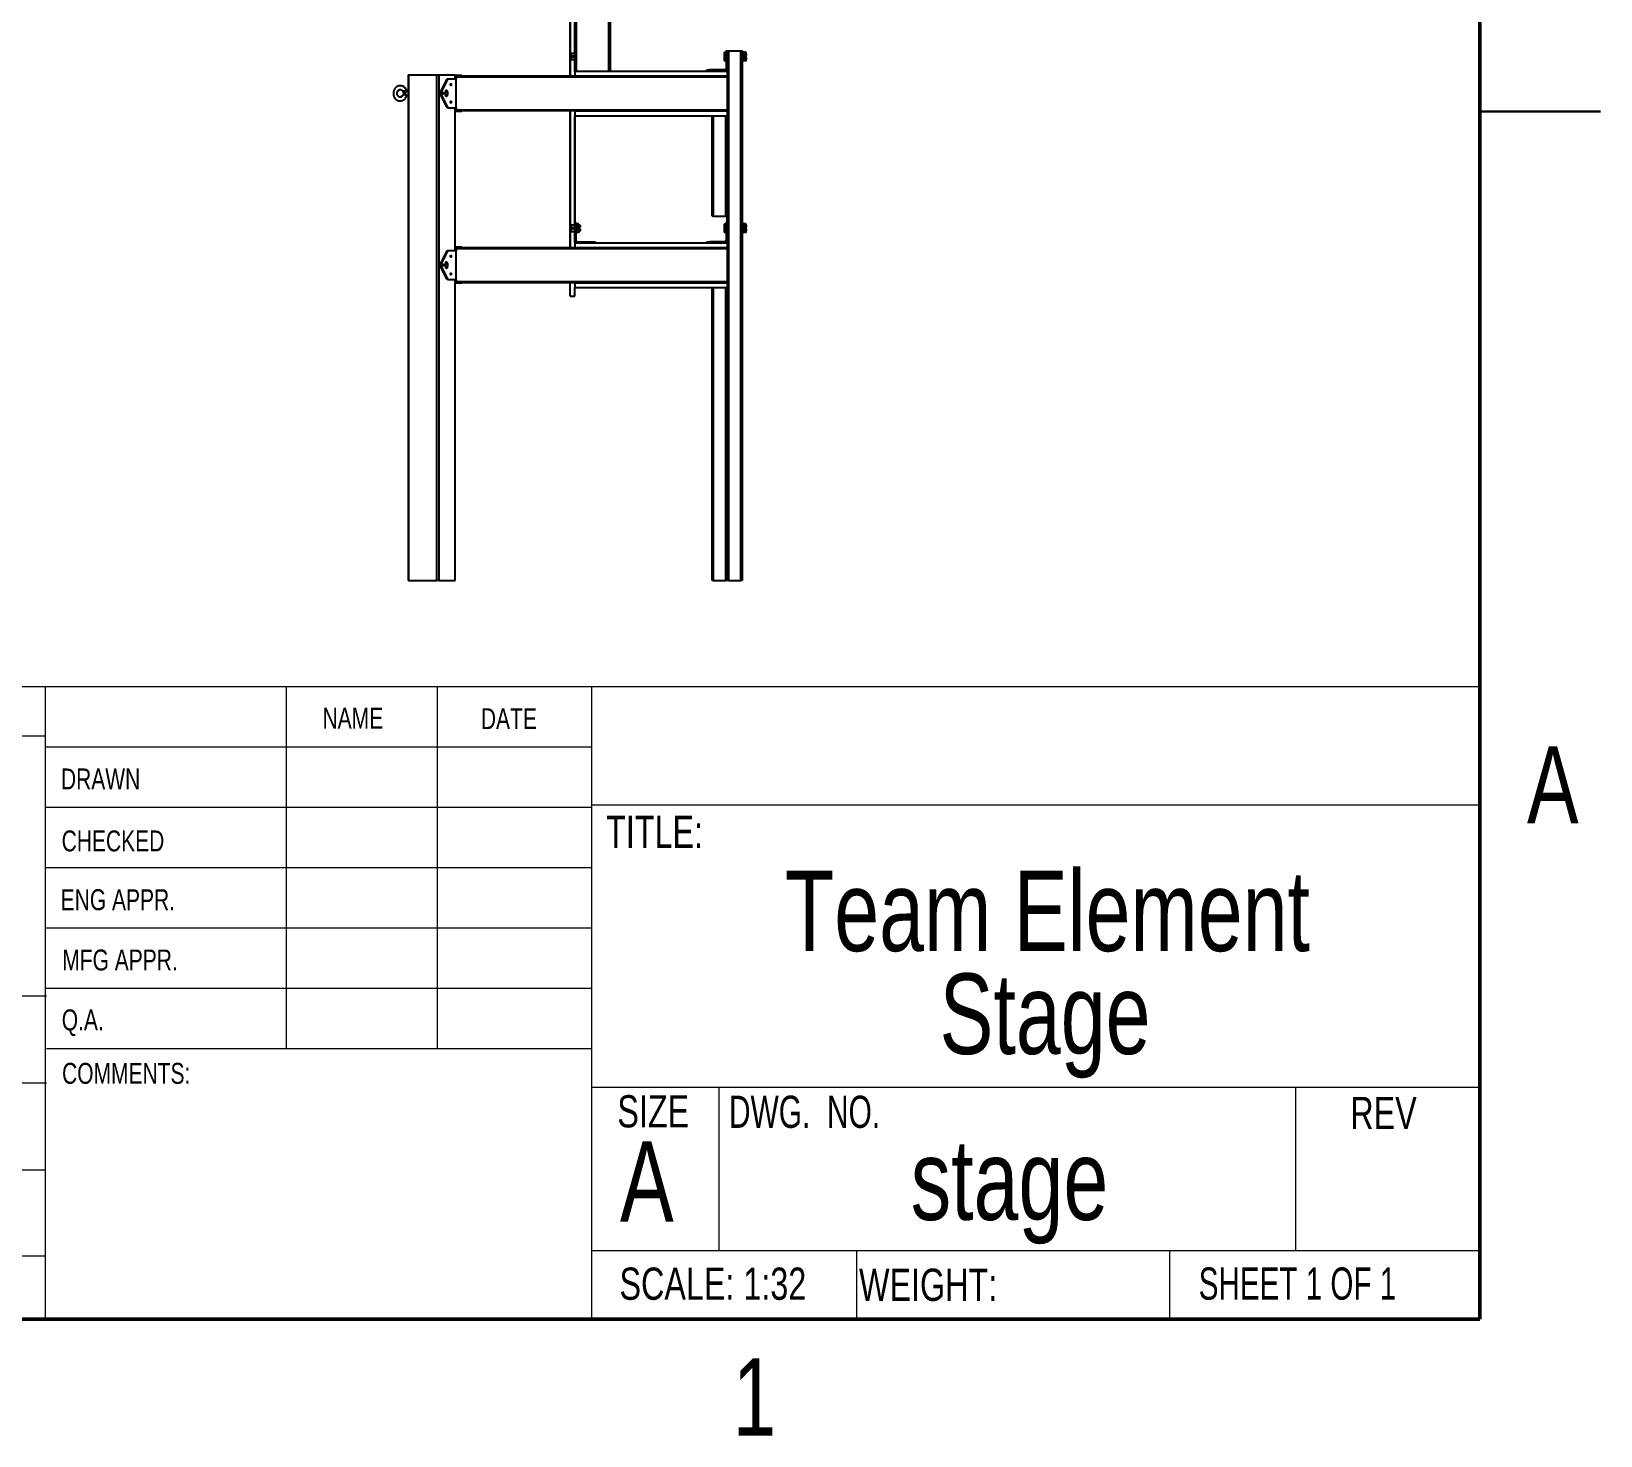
# Model space of a CAD drawing. Header units: inches. Extents: x 0 to 10.9, y 0 to 8.4.
# Drawn here: x 6.003 to 10.875, y 0.138 to 4.498 of the extents above; entities that cross this region are included whole.
import ezdxf

# ---------------------------------------------------------------- set-up
doc = ezdxf.new("R2010")
doc.units = ezdxf.units.IN
doc.header["$MEASUREMENT"] = 0
doc.styles.add('SLDTEXTSTYLE0', font='TXT', dxfattribs={"width": 0.75})
doc.styles.add('SLDTEXTSTYLE1', font='TXT', dxfattribs={"width": 0.6875})
doc.styles.add('SLDTEXTSTYLE2', font='TXT', dxfattribs={"width": 0.694444})

msp = doc.modelspace()

# ---------------------------------------------------------------- linework, layer by layer
at = {"color": 7, "linetype": 'Continuous', "lineweight": 50}
for p, q in [((10.5, 8), (10.5, 0.5)), ((10.5, 0.5), (0.5, 0.5))]:
    msp.add_line(p, q, dxfattribs=at)
at = {"color": 7, "linetype": 'Continuous', "lineweight": 25}
for p, q in [((7.6755, 4.3605), (7.6755, 5.176)), ((7.6755, 5.176), (7.6755, 4.4334)), ((7.6901, 4.3752), (7.6901, 5.176)), ((7.694, 5.176), (7.694, 4.3752)), ((7.7956, 4.3752), (7.7956, 5.176)), ((7.7995, 5.176), (7.7995, 4.3752)), ((8.1595, 4.4299), (8.1595, 4.4377)), ((8.1595, 4.4377), (8.1628, 4.4377)), ((8.1628, 4.3752), (8.1628, 4.4377)), ((8.1628, 4.4377), (8.1667, 4.4377)), ((8.1667, 4.4377), (8.1667, 2.7932)), ((8.1667, 4.4377), (8.2057, 4.4377)), ((8.2057, 2.7932), (8.2057, 4.4377)), ((8.2057, 4.4377), (8.2096, 4.4377)), ((8.2096, 4.4377), (8.2096, 2.7932)), ((8.2121, 4.4357), (8.2096, 4.4357)), ((8.2121, 4.4162), (8.2121, 4.4357)), ((7.6795, 4.4299), (7.6755, 4.4334)), ((7.6755, 4.4334), (7.6755, 4.4218)), ((7.6795, 4.4183), (7.6755, 4.4218)), ((7.6755, 4.4218), (7.6755, 4.4069)), ((7.6755, 4.4069), (7.6795, 4.4105)), ((7.6755, 4.4069), (7.6755, 4.3605)), ((7.6774, 4.4202), (7.6795, 4.4221)), ((7.6901, 4.4299), (7.6795, 4.4299)), ((7.6795, 4.426), (7.6795, 4.4299)), ((7.6795, 4.4221), (7.6795, 4.426)), ((7.6795, 4.4221), (7.6901, 4.4221)), ((7.6901, 4.4183), (7.6795, 4.4183)), ((7.6795, 4.4144), (7.6795, 4.4183)), ((7.6795, 4.4105), (7.6795, 4.4144)), ((7.6795, 4.4105), (7.6901, 4.4105)), ((8.1552, 4.4339), (8.1546, 4.4328)), ((8.1546, 4.4319), (8.1546, 4.4328)), ((8.1552, 4.4299), (8.1546, 4.4319)), ((8.1546, 4.426), (8.1546, 4.4319)), ((8.1546, 4.4201), (8.1546, 4.426)), ((8.1552, 4.4181), (8.1546, 4.4201)), ((8.1546, 4.4191), (8.1546, 4.4201)), ((8.1546, 4.4191), (8.1552, 4.4181)), ((8.1546, 4.4144), (8.1546, 4.4191)), ((8.1546, 4.4085), (8.1546, 4.4144)), ((8.1552, 4.4065), (8.1546, 4.4085)), ((8.1546, 4.4076), (8.1546, 4.4085)), ((8.1546, 4.4076), (8.1552, 4.4065)), ((8.1552, 4.4339), (8.1595, 4.4339)), ((8.1552, 4.4299), (8.1595, 4.4299)), ((8.1552, 4.422), (8.1595, 4.422)), ((8.1552, 4.4181), (8.1595, 4.4181)), ((8.1552, 4.4104), (8.1595, 4.4104)), ((8.1552, 4.4065), (8.1595, 4.4065)), ((8.1628, 4.4299), (8.1595, 4.4299)), ((8.1595, 4.4299), (8.1595, 4.3817)), ((8.2096, 4.4162), (8.2121, 4.4162)), ((8.2096, 4.4046), (8.2121, 4.4046)), ((8.2126, 4.4339), (8.2121, 4.4328)), ((8.2121, 4.4191), (8.2126, 4.4181)), ((8.2121, 4.4046), (8.2121, 4.4162)), ((8.2121, 4.4076), (8.2126, 4.4065)), ((8.2198, 4.4339), (8.2126, 4.4339)), ((8.2198, 4.4299), (8.2126, 4.4299)), ((8.2198, 4.422), (8.2126, 4.422)), ((8.2198, 4.4181), (8.2126, 4.4181)), ((8.2198, 4.4104), (8.2126, 4.4104)), ((8.2198, 4.4065), (8.2126, 4.4065)), ((8.2203, 4.4328), (8.2198, 4.4339)), ((8.2198, 4.4181), (8.2203, 4.4191)), ((8.2198, 4.4065), (8.2203, 4.4076)), ((8.2203, 4.4191), (8.2203, 4.4328)), ((8.2203, 4.4076), (8.2203, 4.4191)), ((8.2219, 4.4208), (8.2219, 4.4312)), ((8.222, 4.4289), (8.2219, 4.429)), ((8.2219, 4.4229), (8.222, 4.423)), ((8.2219, 4.4092), (8.2219, 4.4196)), ((8.222, 4.4173), (8.2219, 4.4174)), ((8.2219, 4.4114), (8.222, 4.4114)), ((8.222, 4.4289), (8.222, 4.423)), ((8.222, 4.4173), (8.222, 4.4114)), ((7.1721, 4.3635), (7.1721, 2.7932)), ((7.1721, 4.3635), (7.174, 4.3635)), ((7.174, 4.3635), (7.174, 2.7932)), ((7.174, 4.3635), (7.262, 4.3635)), ((7.262, 2.7932), (7.262, 4.3635)), ((7.262, 4.3635), (7.2673, 4.3635)), ((7.2673, 4.3635), (7.2673, 2.7932)), ((7.2673, 4.3635), (7.3181, 4.3635)), ((7.2741, 4.312), (7.2936, 4.3511)), ((7.2952, 4.3511), (7.2757, 4.312)), ((7.2936, 4.3511), (7.2952, 4.3511)), ((7.2952, 4.3511), (7.3207, 4.3511)), ((7.3181, 4.3635), (7.3186, 4.3635)), ((7.3181, 4.3511), (7.3181, 4.3635)), ((7.3186, 4.3511), (7.3186, 4.3635)), ((7.3186, 4.3624), (7.3392, 4.3624)), ((7.3392, 4.3606), (7.3186, 4.3606)), ((7.3186, 4.3605), (7.6901, 4.3605)), ((7.3207, 4.3511), (7.3207, 4.2606)), ((7.3207, 4.3511), (7.3212, 4.3511)), ((7.321, 4.3566), (7.321, 4.3511)), ((8.1628, 4.3566), (7.321, 4.3566)), ((7.3212, 4.2606), (7.3212, 4.3511)), ((7.3392, 4.3606), (7.3392, 4.3624)), ((7.6901, 4.3752), (7.6901, 4.3605)), ((7.6901, 4.3752), (8.1628, 4.3752)), ((7.6901, 4.3605), (8.1628, 4.3605)), ((8.1003, 4.3752), (8.1003, 4.3785)), ((8.1003, 4.3785), (8.1081, 4.3785)), ((8.1081, 4.3785), (8.1081, 4.3752)), ((8.1562, 4.3785), (8.1081, 4.3785)), ((8.1628, 4.3752), (8.1628, 4.3605)), ((8.1628, 4.3566), (8.1628, 4.3605)), ((8.1628, 4.3566), (8.1628, 4.2551)), ((7.1721, 4.3117), (7.1676, 4.3117)), ((7.1676, 4.3), (7.1721, 4.3)), ((7.2757, 4.312), (7.2741, 4.312)), ((7.2741, 4.312), (7.2741, 4.2997)), ((7.2741, 4.2997), (7.2757, 4.2997)), ((7.2936, 4.2606), (7.2741, 4.2997)), ((7.2757, 4.312), (7.2757, 4.2997)), ((7.2757, 4.2997), (7.2952, 4.2606)), ((7.2952, 4.2606), (7.2936, 4.2606)), ((7.2952, 4.2606), (7.3207, 4.2606)), ((7.3181, 3.8179), (7.3181, 4.2606)), ((7.3186, 3.8179), (7.3186, 4.2606)), ((7.6901, 4.2512), (7.3186, 4.2512)), ((7.3186, 4.2511), (7.3392, 4.2511)), ((7.3392, 4.2493), (7.3186, 4.2493)), ((7.3207, 4.2606), (7.3212, 4.2606)), ((7.321, 4.2606), (7.321, 4.2551)), ((7.321, 4.2551), (8.1628, 4.2551)), ((7.3392, 4.2493), (7.3392, 4.2511)), ((7.6755, 3.8273), (7.6755, 4.2512)), ((7.6755, 4.2512), (7.6755, 3.9002)), ((7.6901, 4.2512), (7.6901, 4.2365)), ((7.6901, 4.2512), (8.1628, 4.2512)), ((8.1628, 4.2512), (8.1628, 4.2551)), ((8.1628, 4.2512), (8.1628, 4.2365)), ((10.875, 4.25), (10.5, 4.25)), ((10.5, 4.25), (10.875, 4.25)), ((7.6901, 4.2365), (8.1628, 4.2365)), ((7.6901, 3.842), (7.6901, 4.2365)), ((7.6901, 4.2365), (7.6901, 3.9045)), ((8.1159, 3.924), (8.1159, 4.2365)), ((8.1198, 4.2365), (8.1198, 3.924)), ((8.1589, 3.924), (8.1589, 4.2365)), ((8.1628, 4.2365), (8.1628, 3.924)), ((8.1628, 3.842), (8.1628, 4.2365)), ((7.6795, 3.8967), (7.6755, 3.9002)), ((7.6755, 3.9002), (7.6755, 3.8886)), ((7.6901, 3.9045), (7.6934, 3.9045)), ((7.6901, 3.8967), (7.6901, 3.9045)), ((7.6934, 3.9045), (7.6934, 3.8967)), ((7.6939, 3.9007), (7.6934, 3.8996)), ((7.701, 3.9007), (7.6939, 3.9007)), ((7.7015, 3.8996), (7.701, 3.9007)), ((7.7015, 3.888), (7.7015, 3.8996)), ((7.7031, 3.8876), (7.7031, 3.898)), ((8.1198, 3.924), (8.1159, 3.924)), ((8.1198, 3.924), (8.1589, 3.924)), ((8.1552, 3.9007), (8.1546, 3.8996)), ((8.1546, 3.8987), (8.1546, 3.8996)), ((8.1552, 3.8967), (8.1546, 3.8987)), ((8.1546, 3.8928), (8.1546, 3.8987)), ((8.1552, 3.9007), (8.1595, 3.9007)), ((8.1628, 3.924), (8.1589, 3.924)), ((8.1595, 3.8967), (8.1595, 3.9045)), ((8.1595, 3.9045), (8.1628, 3.9045)), ((8.2121, 3.9025), (8.2096, 3.9025)), ((8.2121, 3.883), (8.2121, 3.9025)), ((8.2126, 3.9007), (8.2121, 3.8996)), ((8.2198, 3.9007), (8.2126, 3.9007)), ((8.2203, 3.8996), (8.2198, 3.9007)), ((8.2203, 3.8859), (8.2203, 3.8996)), ((8.2219, 3.8876), (8.2219, 3.898)), ((7.6795, 3.8851), (7.6755, 3.8886)), ((7.6755, 3.8886), (7.6755, 3.8737)), ((7.6755, 3.8737), (7.6795, 3.8773)), ((7.6755, 3.8737), (7.6755, 3.8273)), ((7.6774, 3.887), (7.6795, 3.8889)), ((7.6901, 3.8967), (7.6795, 3.8967)), ((7.6795, 3.8928), (7.6795, 3.8967)), ((7.6795, 3.8889), (7.6795, 3.8928)), ((7.6795, 3.8889), (7.6901, 3.8889)), ((7.6901, 3.8851), (7.6795, 3.8851)), ((7.6795, 3.8812), (7.6795, 3.8851)), ((7.6795, 3.8773), (7.6795, 3.8812)), ((7.6795, 3.8773), (7.6901, 3.8773)), ((7.6934, 3.8967), (7.6901, 3.8967)), ((7.6901, 3.8486), (7.6901, 3.8967)), ((7.6934, 3.8967), (7.6934, 3.8485)), ((7.6939, 3.8891), (7.6934, 3.888)), ((7.6934, 3.8744), (7.6939, 3.8733)), ((7.701, 3.8967), (7.6939, 3.8967)), ((7.701, 3.8891), (7.6939, 3.8891)), ((7.701, 3.8851), (7.6939, 3.8851)), ((7.701, 3.8772), (7.6939, 3.8772)), ((7.701, 3.8733), (7.6939, 3.8733)), ((7.7015, 3.888), (7.701, 3.8891)), ((7.701, 3.8733), (7.7015, 3.8744)), ((7.7015, 3.8744), (7.7015, 3.888)), ((7.7055, 3.8967), (7.7031, 3.8967)), ((7.7031, 3.8889), (7.7055, 3.8889)), ((7.7031, 3.876), (7.7031, 3.8864)), ((7.7055, 3.8851), (7.7031, 3.8851)), ((7.7031, 3.8773), (7.7055, 3.8773)), ((7.7067, 3.8955), (7.7055, 3.8967)), ((7.7055, 3.8889), (7.7055, 3.8967)), ((7.7055, 3.8889), (7.7067, 3.89)), ((7.7067, 3.8839), (7.7055, 3.8851)), ((7.7055, 3.8773), (7.7055, 3.8851)), ((7.7055, 3.8773), (7.7067, 3.8785)), ((7.7067, 3.8955), (7.7067, 3.89)), ((7.7067, 3.8839), (7.7067, 3.8785)), ((8.1546, 3.8869), (8.1546, 3.8928)), ((8.1552, 3.8849), (8.1546, 3.8869)), ((8.1546, 3.8859), (8.1546, 3.8869)), ((8.1546, 3.8859), (8.1552, 3.8849)), ((8.1546, 3.8812), (8.1546, 3.8859)), ((8.1546, 3.8753), (8.1546, 3.8812)), ((8.1552, 3.8733), (8.1546, 3.8753)), ((8.1546, 3.8744), (8.1546, 3.8753)), ((8.1546, 3.8744), (8.1552, 3.8733)), ((8.1552, 3.8967), (8.1595, 3.8967)), ((8.1552, 3.8888), (8.1595, 3.8888)), ((8.1552, 3.8849), (8.1595, 3.8849)), ((8.1552, 3.8772), (8.1595, 3.8772)), ((8.1552, 3.8733), (8.1595, 3.8733)), ((8.1628, 3.8967), (8.1595, 3.8967)), ((8.1595, 3.8967), (8.1595, 3.8485)), ((8.2096, 3.883), (8.2121, 3.883)), ((8.2096, 3.8714), (8.2121, 3.8714)), ((8.2121, 3.8859), (8.2126, 3.8849)), ((8.2121, 3.8714), (8.2121, 3.883)), ((8.2121, 3.8744), (8.2126, 3.8733)), ((8.2198, 3.8967), (8.2126, 3.8967)), ((8.2198, 3.8888), (8.2126, 3.8888)), ((8.2198, 3.8849), (8.2126, 3.8849)), ((8.2198, 3.8772), (8.2126, 3.8772)), ((8.2198, 3.8733), (8.2126, 3.8733)), ((8.2198, 3.8849), (8.2203, 3.8859)), ((8.2198, 3.8733), (8.2203, 3.8744)), ((8.2203, 3.8744), (8.2203, 3.8859)), ((8.222, 3.8957), (8.2219, 3.8958)), ((8.2219, 3.8897), (8.222, 3.8898)), ((8.2219, 3.876), (8.2219, 3.8864)), ((8.222, 3.8841), (8.2219, 3.8842)), ((8.2219, 3.8781), (8.222, 3.8782)), ((8.222, 3.8957), (8.222, 3.8898)), ((8.222, 3.8841), (8.222, 3.8782)), ((7.2741, 3.7788), (7.2936, 3.8179)), ((7.2952, 3.8179), (7.2757, 3.7788)), ((7.2936, 3.8179), (7.2952, 3.8179)), ((7.2952, 3.8179), (7.3207, 3.8179)), ((7.3186, 3.8292), (7.3392, 3.8292)), ((7.3392, 3.8274), (7.3186, 3.8274)), ((7.3186, 3.8273), (7.6901, 3.8273)), ((7.3207, 3.8179), (7.3207, 3.7274)), ((7.3207, 3.8179), (7.3212, 3.8179)), ((8.1628, 3.8234), (7.321, 3.8234)), ((7.321, 3.8234), (7.321, 3.8179)), ((7.3212, 3.7274), (7.3212, 3.8179)), ((7.3392, 3.8274), (7.3392, 3.8292)), ((7.6901, 3.8486), (7.6901, 3.842)), ((7.6901, 3.842), (7.6901, 3.8273)), ((7.6901, 3.842), (8.1628, 3.842)), ((7.6901, 3.8273), (8.1628, 3.8273)), ((7.6967, 3.8453), (7.7448, 3.8453)), ((7.7448, 3.842), (7.7448, 3.8453)), ((7.7448, 3.8453), (7.7526, 3.8453)), ((7.7526, 3.8453), (7.7526, 3.842)), ((8.1003, 3.842), (8.1003, 3.8453)), ((8.1003, 3.8453), (8.1081, 3.8453)), ((8.1081, 3.8453), (8.1081, 3.842)), ((8.1562, 3.8453), (8.1081, 3.8453)), ((8.1628, 3.842), (8.1628, 3.8273)), ((8.1628, 3.8234), (8.1628, 3.8273)), ((8.1628, 3.8234), (8.1628, 3.7219)), ((7.2741, 3.7788), (7.2741, 3.7665)), ((7.2757, 3.7788), (7.2741, 3.7788)), ((7.2741, 3.7665), (7.2757, 3.7665)), ((7.2936, 3.7274), (7.2741, 3.7665)), ((7.2757, 3.7788), (7.2757, 3.7665)), ((7.2757, 3.7665), (7.2952, 3.7274)), ((7.2952, 3.7274), (7.2936, 3.7274)), ((7.2952, 3.7274), (7.3207, 3.7274)), ((7.3181, 2.7932), (7.3181, 3.7274)), ((7.3186, 2.7932), (7.3186, 3.7274)), ((7.6901, 3.718), (7.3186, 3.718)), ((7.3186, 3.7179), (7.3392, 3.7179)), ((7.3392, 3.7161), (7.3186, 3.7161)), ((7.3207, 3.7274), (7.3212, 3.7274)), ((7.321, 3.7274), (7.321, 3.7219)), ((7.321, 3.7219), (8.1628, 3.7219)), ((7.3392, 3.7161), (7.3392, 3.7179)), ((7.6755, 3.676), (7.6755, 3.718)), ((7.6901, 3.718), (7.6901, 3.7033)), ((7.6901, 3.718), (8.1628, 3.718)), ((7.6901, 3.7033), (8.1628, 3.7033)), ((7.6901, 3.676), (7.6901, 3.7033)), ((8.1159, 2.7932), (8.1159, 3.7033)), ((8.1198, 3.7033), (8.1198, 2.7932)), ((8.1589, 2.7932), (8.1589, 3.7033)), ((8.1628, 3.718), (8.1628, 3.7219)), ((8.1628, 3.718), (8.1628, 3.7033)), ((8.1628, 3.7033), (8.1628, 2.7932)), ((7.6755, 3.676), (7.6901, 3.676)), ((7.174, 2.7932), (7.1721, 2.7932)), ((7.174, 2.7932), (7.262, 2.7932)), ((7.2673, 2.7932), (7.262, 2.7932)), ((7.2673, 2.7932), (7.3181, 2.7932)), ((7.3186, 2.7932), (7.3181, 2.7932)), ((8.1198, 2.7932), (8.1159, 2.7932)), ((8.1198, 2.7932), (8.1589, 2.7932)), ((8.1628, 2.7932), (8.1589, 2.7932)), ((8.1667, 2.7932), (8.1628, 2.7932)), ((8.1667, 2.7932), (8.2057, 2.7932)), ((8.2096, 2.7932), (8.2057, 2.7932))]:
    msp.add_line(p, q, dxfattribs=at)
at = {"color": 7, "linetype": 'Continuous', "lineweight": 18}
for p, q in [((2.6911, 2.4643), (10.5, 2.4643)), ((6.0452, 2.4643), (6.0452, 0.5)), ((6.7937, 2.4643), (6.7937, 1.3393)), ((7.2622, 2.4643), (7.2622, 1.3393)), ((7.7413, 2.4643), (7.7413, 0.5)), ((6.0452, 2.31), (4.6683, 2.31)), ((6.0452, 2.2768), (7.7413, 2.2768)), ((7.7413, 2.0972), (10.5, 2.0972)), ((6.0452, 2.0893), (7.7413, 2.0893)), ((6.0452, 1.9018), (7.7413, 1.9018)), ((7.7413, 1.7143), (6.0452, 1.7143)), ((7.7413, 1.5268), (6.0452, 1.5268)), ((4.6683, 1.5037), (6.0497, 1.5037)), ((7.7413, 1.3393), (6.0497, 1.3393)), ((4.6683, 1.2337), (6.0497, 1.2337)), ((7.7413, 1.2199), (10.5, 1.2199)), ((8.1368, 1.2199), (8.1368, 0.7129)), ((9.9281, 1.2199), (9.9281, 0.7129)), ((4.6683, 0.9637), (6.0452, 0.9637)), ((2.6911, 0.6963), (6.0452, 0.6963)), ((7.7413, 0.7129), (10.5, 0.7129)), ((8.5644, 0.7129), (8.5644, 0.5)), ((9.5363, 0.7129), (9.5363, 0.5))]:
    msp.add_line(p, q, dxfattribs=at)
at = {"color": 7, "linetype": 'Continuous', "lineweight": 25, "flags": 128}
for points in [[(8.2219, 4.4196), (8.2219, 4.4199), (8.2218, 4.4202)], [(7.1561, 4.3015), (7.1562, 4.3015), (7.1565, 4.3015)], [(7.1649, 4.3126), (7.166, 4.3132), (7.1669, 4.3138), (7.1674, 4.3143), (7.1675, 4.3146), (7.1671, 4.3148), (7.1664, 4.3148), (7.1654, 4.3147), (7.1641, 4.3144), (7.1626, 4.314), (7.1611, 4.3135), (7.1597, 4.3129), (7.1584, 4.3123), (7.1574, 4.3117), (7.1567, 4.3112), (7.1564, 4.3108), (7.1566, 4.3105), (7.1571, 4.3104), (7.158, 4.3104), (7.1591, 4.3106), (7.1605, 4.311), (7.162, 4.3115), (7.1635, 4.312), (7.1649, 4.3126)], [(7.1675, 4.2999), (7.1674, 4.2999), (7.1663, 4.3), (7.165, 4.3002), (7.1635, 4.3005), (7.1619, 4.3008), (7.1604, 4.3012), (7.1591, 4.3016), (7.158, 4.302), (7.1573, 4.3023), (7.1569, 4.3026), (7.1569, 4.3027)], [(7.1676, 4.3), (7.1674, 4.3), (7.1667, 4.3003), (7.1659, 4.301), (7.1654, 4.3021), (7.1649, 4.3035), (7.1647, 4.305), (7.1647, 4.3066), (7.1649, 4.3082), (7.1653, 4.3095), (7.1659, 4.3106), (7.1666, 4.3114), (7.1674, 4.3117), (7.1676, 4.3117)], [(7.1682, 4.3), (7.1681, 4.3), (7.1675, 4.2999)], [(7.2806, 4.3086), (7.2811, 4.3084), (7.2816, 4.3078), (7.2819, 4.3069), (7.282, 4.3059), (7.2819, 4.3048), (7.2816, 4.3039), (7.2811, 4.3033), (7.2806, 4.3031), (7.28, 4.3033), (7.2796, 4.3039), (7.2793, 4.3048), (7.2792, 4.3059), (7.2793, 4.3069), (7.2796, 4.3078), (7.28, 4.3084), (7.2806, 4.3086)], [(7.296, 4.3059), (7.2958, 4.3079), (7.2955, 4.3098), (7.295, 4.3115), (7.2943, 4.3129), (7.2935, 4.3141), (7.2926, 4.3148), (7.2916, 4.3151), (7.2906, 4.315), (7.2896, 4.3145), (7.2887, 4.3135), (7.2879, 4.3122), (7.2873, 4.3106), (7.2869, 4.3088), (7.2867, 4.3069), (7.2867, 4.3049), (7.2869, 4.3029), (7.2873, 4.3011), (7.2879, 4.2995), (7.2887, 4.2982), (7.2896, 4.2972), (7.2906, 4.2967), (7.2916, 4.2966), (7.2926, 4.2969), (7.2935, 4.2977), (7.2943, 4.2988), (7.295, 4.3002), (7.2955, 4.302), (7.2958, 4.3039), (7.296, 4.3059)], [(7.2944, 4.3059), (7.2942, 4.3079), (7.2939, 4.3098), (7.2934, 4.3115), (7.2927, 4.3129), (7.2919, 4.3141), (7.291, 4.3148), (7.2905, 4.315)], [(7.2905, 4.2967), (7.291, 4.2969), (7.2919, 4.2977), (7.2927, 4.2988), (7.2934, 4.3002), (7.2939, 4.302), (7.2942, 4.3039), (7.2944, 4.3059)], [(7.305, 4.336), (7.3055, 4.3358), (7.306, 4.3352), (7.3063, 4.3343), (7.3064, 4.3332), (7.3063, 4.3321), (7.306, 4.3312), (7.3055, 4.3306), (7.305, 4.3304), (7.3045, 4.3306), (7.304, 4.3312), (7.3037, 4.3321), (7.3036, 4.3332), (7.3037, 4.3343), (7.304, 4.3352), (7.3045, 4.3358), (7.305, 4.336)], [(7.305, 4.2813), (7.3055, 4.2811), (7.306, 4.2805), (7.3063, 4.2796), (7.3064, 4.2785), (7.3063, 4.2775), (7.306, 4.2766), (7.3055, 4.276), (7.305, 4.2757), (7.3045, 4.276), (7.304, 4.2766), (7.3037, 4.2775), (7.3036, 4.2785), (7.3037, 4.2796), (7.304, 4.2805), (7.3045, 4.2811), (7.305, 4.2813)], [(7.703, 3.887), (7.7031, 3.8872), (7.7031, 3.8876)], [(8.2219, 3.8864), (8.2219, 3.8867), (8.2218, 3.887)], [(7.305, 3.8028), (7.3055, 3.8026), (7.306, 3.802), (7.3063, 3.8011), (7.3064, 3.8), (7.3063, 3.7989), (7.306, 3.798), (7.3055, 3.7974), (7.305, 3.7972), (7.3045, 3.7974), (7.304, 3.798), (7.3037, 3.7989), (7.3036, 3.8), (7.3037, 3.8011), (7.304, 3.802), (7.3045, 3.8026), (7.305, 3.8028)], [(7.2806, 3.7754), (7.2811, 3.7752), (7.2816, 3.7746), (7.2819, 3.7737), (7.282, 3.7727), (7.2819, 3.7716), (7.2816, 3.7707), (7.2811, 3.7701), (7.2806, 3.7699), (7.28, 3.7701), (7.2796, 3.7707), (7.2793, 3.7716), (7.2792, 3.7727), (7.2793, 3.7737), (7.2796, 3.7746), (7.28, 3.7752), (7.2806, 3.7754)], [(7.296, 3.7727), (7.2958, 3.7746), (7.2955, 3.7765), (7.295, 3.7783), (7.2943, 3.7797), (7.2935, 3.7808), (7.2926, 3.7816), (7.2916, 3.7819), (7.2906, 3.7818), (7.2896, 3.7813), (7.2887, 3.7803), (7.2879, 3.779), (7.2873, 3.7774), (7.2869, 3.7756), (7.2867, 3.7737), (7.2867, 3.7717), (7.2869, 3.7697), (7.2873, 3.7679), (7.2879, 3.7663), (7.2887, 3.765), (7.2896, 3.764), (7.2906, 3.7635), (7.2916, 3.7634), (7.2926, 3.7637), (7.2935, 3.7645), (7.2943, 3.7656), (7.295, 3.767), (7.2955, 3.7688), (7.2958, 3.7707), (7.296, 3.7727)], [(7.2944, 3.7727), (7.2942, 3.7746), (7.2939, 3.7765), (7.2934, 3.7783), (7.2927, 3.7797), (7.2919, 3.7808), (7.291, 3.7816), (7.2905, 3.7818)], [(7.2905, 3.7635), (7.291, 3.7637), (7.2919, 3.7645), (7.2927, 3.7656), (7.2934, 3.767), (7.2939, 3.7688), (7.2942, 3.7707), (7.2944, 3.7727)], [(7.305, 3.7481), (7.3055, 3.7479), (7.306, 3.7473), (7.3063, 3.7464), (7.3064, 3.7453), (7.3063, 3.7443), (7.306, 3.7434), (7.3055, 3.7428), (7.305, 3.7425), (7.3045, 3.7428), (7.304, 3.7434), (7.3037, 3.7443), (7.3036, 3.7453), (7.3037, 3.7464), (7.304, 3.7473), (7.3045, 3.7479), (7.305, 3.7481)]]:
    msp.add_lwpolyline(points, dxfattribs=at)
at = {"color": 7, "linetype": 'Continuous', "lineweight": 25}
for centre, radius, start, end in [((8.2203, 4.4312), 0.00163, 360, 90), ((8.2203, 4.4208), 0.00163, 270, 0), ((8.2203, 4.4092), 0.00163, 270, 0), ((7.3172, 4.3568), 0.00382, 357.1452, 67.4497), ((8.1562, 4.3818), 0.00656, 270, 0), ((8.1562, 4.3817), 0.00328, 270, 0), ((8.1591, 4.3569), 0.00367, 356.1887, 85.5981), ((7.1595, 4.3123), 0.0038, 231.2381, 279.7636), ((7.2765, 4.3061), 0.0039, 357.0939, 31.9278), ((7.2765, 4.3057), 0.0039, 328.0722, 2.9061), ((7.3009, 4.3334), 0.0039, 357.0939, 31.9277), ((7.3009, 4.333), 0.0039, 328.0723, 2.9061), ((7.3009, 4.2787), 0.0039, 357.0939, 31.9277), ((7.3009, 4.2783), 0.0039, 328.0723, 2.9061), ((7.3171, 4.2549), 0.0039, 293.3709, 2.0342), ((8.1591, 4.2548), 0.00367, 274.4019, 3.8113), ((7.7015, 3.898), 0.00163, 360, 90), ((8.2203, 3.898), 0.00163, 360, 90), ((7.7015, 3.8864), 0.00162, 360, 90), ((7.7015, 3.876), 0.00162, 270, 0), ((8.2203, 3.8876), 0.00163, 270, 0), ((8.2203, 3.876), 0.00163, 270, 0), ((7.3009, 3.8002), 0.0039, 357.0939, 31.9278), ((7.3172, 3.8236), 0.00382, 357.1452, 67.4497), ((7.6967, 3.8486), 0.00656, 180, 270), ((7.6967, 3.8485), 0.00328, 180, 270), ((8.1562, 3.8486), 0.00656, 270, 0), ((8.1562, 3.8485), 0.00328, 270, 0), ((8.1591, 3.8237), 0.00367, 356.1887, 85.5981), ((7.2765, 3.7729), 0.0039, 357.0939, 31.9278), ((7.2765, 3.7725), 0.0039, 328.0722, 2.9061), ((7.3009, 3.7998), 0.0039, 328.0722, 2.9061), ((7.3009, 3.7455), 0.0039, 357.0939, 31.9278), ((7.3009, 3.7451), 0.0039, 328.0722, 2.9061), ((7.3171, 3.7217), 0.0039, 293.3709, 2.0342), ((8.1591, 3.7216), 0.00367, 274.4019, 3.8113)]:
    msp.add_arc(centre, radius, start, end, dxfattribs=at)
for points, knots in [([(8.1546, 4.4319), (8.1546, 4.4319), (8.1546, 4.4326), (8.1549, 4.4333), (8.1552, 4.4339)], [0, 0, 0, 0, 0.0702067, 1, 1, 1, 1]), ([(8.1546, 4.426), (8.1546, 4.4263), (8.1546, 4.4276), (8.155, 4.4289), (8.1552, 4.4299)], [0, 0, 0, 0, 0.228281, 1, 1, 1, 1]), ([(8.1552, 4.422), (8.1551, 4.4223), (8.1548, 4.4236), (8.1547, 4.4249), (8.1546, 4.426)], [0, 0, 0, 0, 0.206456, 1, 1, 1, 1]), ([(8.1546, 4.4201), (8.1546, 4.4201), (8.1546, 4.4208), (8.1549, 4.4214), (8.1552, 4.422)], [0, 0, 0, 0, 0.0702067, 1, 1, 1, 1]), ([(8.1546, 4.4144), (8.1546, 4.4147), (8.1546, 4.416), (8.155, 4.4173), (8.1552, 4.4183)], [0, 0, 0, 0, 0.228281, 1, 1, 1, 1]), ([(8.1552, 4.4104), (8.1551, 4.4107), (8.1548, 4.412), (8.1547, 4.4133), (8.1546, 4.4144)], [0, 0, 0, 0, 0.206456, 1, 1, 1, 1]), ([(8.1546, 4.4085), (8.1546, 4.4085), (8.1546, 4.4092), (8.1549, 4.4098), (8.1552, 4.4104)], [0, 0, 0, 0, 0.0702067, 1, 1, 1, 1]), ([(8.2126, 4.4339), (8.2125, 4.4334), (8.2121, 4.4324), (8.2121, 4.4311), (8.2125, 4.4303), (8.2126, 4.4299)], [0, 0, 0, 0, 0.359917, 0.730732, 1, 1, 1, 1]), ([(8.2126, 4.4299), (8.2125, 4.4294), (8.2122, 4.428), (8.2121, 4.4257), (8.2123, 4.4236), (8.2126, 4.4224), (8.2126, 4.422)], [0, 0, 0, 0, 0.200853, 0.531671, 0.872508, 1, 1, 1, 1]), ([(8.2126, 4.422), (8.2125, 4.4216), (8.2121, 4.4206), (8.2121, 4.4193), (8.2125, 4.4184), (8.2126, 4.4181)], [0, 0, 0, 0, 0.359917, 0.730732, 1, 1, 1, 1]), ([(8.2126, 4.4181), (8.2125, 4.4177), (8.2122, 4.4164), (8.2121, 4.4141), (8.2123, 4.412), (8.2126, 4.4108), (8.2126, 4.4104)], [0, 0, 0, 0, 0.176427, 0.517357, 0.868611, 1, 1, 1, 1]), ([(8.2126, 4.4104), (8.2125, 4.41), (8.2121, 4.409), (8.2121, 4.4077), (8.2125, 4.4068), (8.2126, 4.4065)], [0, 0, 0, 0, 0.359917, 0.730732, 1, 1, 1, 1]), ([(8.2198, 4.4299), (8.22, 4.4304), (8.2203, 4.4313), (8.2203, 4.4327), (8.2199, 4.4335), (8.2198, 4.4339)], [0, 0, 0, 0, 0.359917, 0.730732, 1, 1, 1, 1]), ([(8.2198, 4.422), (8.2199, 4.4224), (8.2201, 4.4235), (8.2204, 4.4257), (8.2202, 4.428), (8.2199, 4.4294), (8.2198, 4.4299)], [0, 0, 0, 0, 0.127492, 0.458483, 0.799146, 1, 1, 1, 1]), ([(8.2198, 4.4181), (8.22, 4.4185), (8.2203, 4.4195), (8.2203, 4.4208), (8.2199, 4.4217), (8.2198, 4.422)], [0, 0, 0, 0, 0.359917, 0.730732, 1, 1, 1, 1]), ([(8.2198, 4.4104), (8.2199, 4.4108), (8.2201, 4.412), (8.2204, 4.4141), (8.2202, 4.4163), (8.2199, 4.4177), (8.2198, 4.4181)], [0, 0, 0, 0, 0.131389, 0.472497, 0.823572, 1, 1, 1, 1]), ([(8.2198, 4.4065), (8.22, 4.407), (8.2203, 4.4079), (8.2203, 4.4093), (8.2199, 4.4101), (8.2198, 4.4104)], [0, 0, 0, 0, 0.359917, 0.730732, 1, 1, 1, 1]), ([(7.1266, 4.3063), (7.1266, 4.3061), (7.1264, 4.3049), (7.1265, 4.3027), (7.1269, 4.2997), (7.1276, 4.2968), (7.1287, 4.2941), (7.1301, 4.2915), (7.1318, 4.2892), (7.1338, 4.2872), (7.136, 4.2855), (7.1384, 4.2842), (7.141, 4.2832), (7.143, 4.2827), (7.1442, 4.2826), (7.1445, 4.2826)], [0, 0, 0, 0, 0.015251, 0.103626, 0.192011, 0.280325, 0.368454, 0.456263, 0.543614, 0.630391, 0.716536, 0.802065, 0.887078, 0.971742, 1, 1, 1, 1]), ([(7.1675, 4.3146), (7.1673, 4.3151), (7.1667, 4.3166), (7.1655, 4.3189), (7.1638, 4.3214), (7.1619, 4.3236), (7.1597, 4.3255), (7.1573, 4.327), (7.1547, 4.3282), (7.152, 4.329), (7.1493, 4.3294), (7.1466, 4.3295), (7.1438, 4.3291), (7.1412, 4.3284), (7.1387, 4.3273), (7.1363, 4.3258), (7.1341, 4.324), (7.1321, 4.322), (7.1304, 4.3196), (7.129, 4.317), (7.1279, 4.3143), (7.1271, 4.3114), (7.1266, 4.3083), (7.1265, 4.3053), (7.1268, 4.3022), (7.1274, 4.2992), (7.1283, 4.2964), (7.1296, 4.2936), (7.1312, 4.2911), (7.133, 4.2888), (7.1352, 4.2868), (7.1375, 4.2851), (7.14, 4.2838), (7.1427, 4.2829), (7.1454, 4.2824), (7.1481, 4.2822), (7.1509, 4.2824), (7.1535, 4.2831), (7.1561, 4.2841), (7.1585, 4.2854), (7.1608, 4.2871), (7.1628, 4.2891), (7.1646, 4.2913), (7.1661, 4.2938), (7.1673, 4.2965), (7.168, 4.2987), (7.1683, 4.2999), (7.1684, 4.3001)], [0, 0, 0, 0, 0.013547, 0.036784, 0.060022, 0.083198, 0.106279, 0.129234, 0.152041, 0.174695, 0.197209, 0.219613, 0.241955, 0.26427, 0.286611, 0.309025, 0.331545, 0.354191, 0.376966, 0.399861, 0.422859, 0.44594, 0.469086, 0.492283, 0.515519, 0.538781, 0.562058, 0.585333, 0.608584, 0.631783, 0.654897, 0.677894, 0.700749, 0.723451, 0.746006, 0.76844, 0.790796, 0.813114, 0.835442, 0.857828, 0.880312, 0.902918, 0.925653, 0.948512, 0.971479, 0.993467, 1, 1, 1, 1]), ([(7.1569, 4.3027), (7.1569, 4.3024), (7.1566, 4.3014), (7.156, 4.2998), (7.1551, 4.2981), (7.1539, 4.2967), (7.1526, 4.2955), (7.1511, 4.2947), (7.1496, 4.2941), (7.1479, 4.2939), (7.1463, 4.2941), (7.1446, 4.2946), (7.143, 4.2955), (7.1416, 4.2968), (7.1404, 4.2983), (7.1395, 4.3001), (7.1387, 4.302), (7.1383, 4.3041), (7.1382, 4.3062), (7.1384, 4.3083), (7.1389, 4.3103), (7.1397, 4.3122), (7.1407, 4.3138), (7.1419, 4.3152), (7.1432, 4.3163), (7.1447, 4.3172), (7.1462, 4.3176), (7.1479, 4.3178), (7.1495, 4.3176), (7.1512, 4.317), (7.1527, 4.316), (7.1541, 4.3147), (7.1553, 4.3131), (7.156, 4.3117), (7.1564, 4.3108), (7.1564, 4.3106)], [0, 0, 0, 0, 0.0139552, 0.0438143, 0.0737175, 0.103783, 0.1341967, 0.1652343, 0.1972435, 0.2305212, 0.2649646, 0.2994725, 0.3328293, 0.3649154, 0.3960769, 0.4266688, 0.456934, 0.4870149, 0.5169877, 0.546893, 0.5767553, 0.6066118, 0.6365325, 0.6666407, 0.6971366, 0.7283106, 0.760515, 0.7940119, 0.828584, 0.8629475, 0.8960803, 0.9279849, 0.9590298, 0.9895536, 1, 1, 1, 1]), ([(7.1383, 4.3057), (7.1384, 4.3063), (7.1385, 4.3075), (7.1391, 4.3094), (7.1399, 4.3114), (7.141, 4.3131), (7.1423, 4.3146), (7.1438, 4.3158), (7.1453, 4.3167), (7.1469, 4.3173), (7.1484, 4.3176), (7.1492, 4.3175), (7.1496, 4.3175)], [0, 0, 0, 0, 0.085407, 0.18927, 0.292926, 0.396441, 0.499953, 0.603731, 0.70827, 0.814378, 0.923233, 1, 1, 1, 1]), ([(7.1561, 4.3015), (7.156, 4.3012), (7.1556, 4.3003), (7.1547, 4.2988), (7.1534, 4.2973), (7.152, 4.2961), (7.1504, 4.2951), (7.1488, 4.2945), (7.1474, 4.2942), (7.1465, 4.2942), (7.1461, 4.2942)], [0, 0, 0, 0, 0.063981, 0.199998, 0.336047, 0.472387, 0.60962, 0.748751, 0.891262, 1, 1, 1, 1]), ([(7.1686, 4.3117), (7.1686, 4.3121), (7.1683, 4.3135), (7.1676, 4.3157), (7.1665, 4.3184), (7.165, 4.3209), (7.1632, 4.3231), (7.1611, 4.325), (7.1588, 4.3266), (7.1564, 4.3279), (7.1538, 4.3287), (7.1519, 4.3291), (7.1508, 4.3292), (7.1507, 4.3292)], [0, 0, 0, 0, 0.041835, 0.148473, 0.255027, 0.361143, 0.466657, 0.571447, 0.675468, 0.778769, 0.8815, 0.983883, 1, 1, 1, 1]), ([(7.1676, 4.3117), (7.1671, 4.3117), (7.1659, 4.3116), (7.1641, 4.3112), (7.1623, 4.3103), (7.1606, 4.3091), (7.1592, 4.3077), (7.1581, 4.3059), (7.1573, 4.3042), (7.157, 4.3031), (7.1569, 4.3027)], [0, 0, 0, 0, 0.106108, 0.239237, 0.371868, 0.504723, 0.63848, 0.773612, 0.910335, 1, 1, 1, 1]), ([(7.1569, 4.3104), (7.157, 4.3103), (7.1571, 4.31), (7.1571, 4.3096), (7.1572, 4.3094)], [0, 0, 0, 0, 0.262603, 1, 1, 1, 1]), ([(7.1572, 4.3094), (7.1573, 4.3089), (7.1575, 4.3077), (7.1579, 4.3066), (7.1582, 4.306)], [0, 0, 0, 0, 0.421482, 1, 1, 1, 1]), ([(7.6939, 3.9007), (7.6937, 3.9002), (7.6933, 3.8992), (7.6934, 3.8979), (7.6937, 3.8971), (7.6939, 3.8967)], [0, 0, 0, 0, 0.359917, 0.730732, 1, 1, 1, 1]), ([(7.701, 3.8967), (7.7012, 3.8972), (7.7016, 3.8981), (7.7015, 3.8995), (7.7012, 3.9003), (7.701, 3.9007)], [0, 0, 0, 0, 0.359917, 0.730732, 1, 1, 1, 1]), ([(8.1546, 3.8987), (8.1546, 3.8987), (8.1546, 3.8994), (8.1549, 3.9001), (8.1552, 3.9007)], [0, 0, 0, 0, 0.0702067, 1, 1, 1, 1]), ([(8.2126, 3.9007), (8.2125, 3.9002), (8.2121, 3.8992), (8.2121, 3.8979), (8.2125, 3.8971), (8.2126, 3.8967)], [0, 0, 0, 0, 0.359917, 0.730732, 1, 1, 1, 1]), ([(8.2198, 3.8967), (8.22, 3.8972), (8.2203, 3.8981), (8.2203, 3.8995), (8.2199, 3.9003), (8.2198, 3.9007)], [0, 0, 0, 0, 0.359917, 0.730732, 1, 1, 1, 1]), ([(7.6939, 3.8891), (7.6937, 3.8886), (7.6933, 3.8877), (7.6934, 3.8863), (7.6937, 3.8855), (7.6939, 3.8851)], [0, 0, 0, 0, 0.359917, 0.730732, 1, 1, 1, 1]), ([(7.6939, 3.8772), (7.6937, 3.8768), (7.6933, 3.8758), (7.6934, 3.8745), (7.6937, 3.8736), (7.6939, 3.8733)], [0, 0, 0, 0, 0.359917, 0.730732, 1, 1, 1, 1]), ([(7.6939, 3.8967), (7.6938, 3.8962), (7.6935, 3.8948), (7.6933, 3.8925), (7.6935, 3.8904), (7.6938, 3.8893), (7.6938, 3.8891)], [0, 0, 0, 0, 0.206953, 0.547817, 0.899004, 1, 1, 1, 1]), ([(7.6939, 3.8851), (7.6938, 3.8846), (7.6935, 3.8832), (7.6933, 3.8809), (7.6935, 3.8788), (7.6938, 3.8776), (7.6939, 3.8772)], [0, 0, 0, 0, 0.200853, 0.531671, 0.872508, 1, 1, 1, 1]), ([(7.7011, 3.8891), (7.7011, 3.8893), (7.7014, 3.8904), (7.7016, 3.8925), (7.7014, 3.8948), (7.7011, 3.8962), (7.701, 3.8967)], [0, 0, 0, 0, 0.100996, 0.442038, 0.793047, 1, 1, 1, 1]), ([(7.701, 3.8851), (7.7012, 3.8856), (7.7016, 3.8866), (7.7015, 3.8879), (7.7012, 3.8887), (7.701, 3.8891)], [0, 0, 0, 0, 0.359917, 0.730732, 1, 1, 1, 1]), ([(7.701, 3.8772), (7.7011, 3.8776), (7.7014, 3.8788), (7.7016, 3.8809), (7.7014, 3.8832), (7.7011, 3.8846), (7.701, 3.8851)], [0, 0, 0, 0, 0.127492, 0.458483, 0.799146, 1, 1, 1, 1]), ([(7.701, 3.8733), (7.7012, 3.8738), (7.7016, 3.8747), (7.7015, 3.8761), (7.7012, 3.8769), (7.701, 3.8772)], [0, 0, 0, 0, 0.3599166, 0.7307321, 1, 1, 1, 1]), ([(8.1546, 3.8928), (8.1546, 3.8931), (8.1546, 3.8944), (8.155, 3.8957), (8.1552, 3.8967)], [0, 0, 0, 0, 0.228281, 1, 1, 1, 1]), ([(8.1552, 3.8888), (8.1551, 3.8891), (8.1548, 3.8904), (8.1547, 3.8917), (8.1546, 3.8928)], [0, 0, 0, 0, 0.206456, 1, 1, 1, 1]), ([(8.1546, 3.8869), (8.1546, 3.8869), (8.1546, 3.8876), (8.1549, 3.8882), (8.1552, 3.8888)], [0, 0, 0, 0, 0.070207, 1, 1, 1, 1]), ([(8.1546, 3.8812), (8.1546, 3.8815), (8.1546, 3.8828), (8.1549, 3.884), (8.1552, 3.8849)], [0, 0, 0, 0, 0.242639, 1, 1, 1, 1]), ([(8.1552, 3.8772), (8.1551, 3.8775), (8.1548, 3.8788), (8.1547, 3.8801), (8.1546, 3.8812)], [0, 0, 0, 0, 0.206456, 1, 1, 1, 1]), ([(8.1546, 3.8753), (8.1546, 3.8753), (8.1546, 3.876), (8.1549, 3.8766), (8.1552, 3.8772)], [0, 0, 0, 0, 0.070207, 1, 1, 1, 1]), ([(8.2126, 3.8967), (8.2125, 3.8962), (8.2122, 3.8948), (8.2121, 3.8925), (8.2123, 3.8904), (8.2126, 3.8892), (8.2126, 3.8888)], [0, 0, 0, 0, 0.200853, 0.531671, 0.872508, 1, 1, 1, 1]), ([(8.2126, 3.8888), (8.2125, 3.8884), (8.2121, 3.8874), (8.2121, 3.8861), (8.2125, 3.8852), (8.2126, 3.8849)], [0, 0, 0, 0, 0.359917, 0.730732, 1, 1, 1, 1]), ([(8.2126, 3.8849), (8.2125, 3.8845), (8.2122, 3.8832), (8.2121, 3.8809), (8.2123, 3.8788), (8.2126, 3.8776), (8.2126, 3.8772)], [0, 0, 0, 0, 0.176427, 0.517357, 0.868611, 1, 1, 1, 1]), ([(8.2126, 3.8772), (8.2125, 3.8768), (8.2121, 3.8758), (8.2121, 3.8745), (8.2125, 3.8736), (8.2126, 3.8733)], [0, 0, 0, 0, 0.359917, 0.730732, 1, 1, 1, 1]), ([(8.2198, 3.8888), (8.2199, 3.8892), (8.2201, 3.8903), (8.2204, 3.8925), (8.2202, 3.8948), (8.2199, 3.8962), (8.2198, 3.8967)], [0, 0, 0, 0, 0.127492, 0.458483, 0.799146, 1, 1, 1, 1]), ([(8.2198, 3.8849), (8.22, 3.8853), (8.2203, 3.8863), (8.2203, 3.8876), (8.2199, 3.8885), (8.2198, 3.8888)], [0, 0, 0, 0, 0.359917, 0.730732, 1, 1, 1, 1]), ([(8.2198, 3.8772), (8.2199, 3.8776), (8.2201, 3.8788), (8.2204, 3.8809), (8.2202, 3.8831), (8.2199, 3.8845), (8.2198, 3.8849)], [0, 0, 0, 0, 0.131389, 0.472497, 0.823572, 1, 1, 1, 1]), ([(8.2198, 3.8733), (8.22, 3.8738), (8.2203, 3.8747), (8.2203, 3.8761), (8.2199, 3.8769), (8.2198, 3.8772)], [0, 0, 0, 0, 0.359917, 0.730732, 1, 1, 1, 1])]:
    msp.add_open_spline(points, degree=3, knots=knots, dxfattribs=at)

# ---------------------------------------------------------------- texts
at = {"color": 7, "linetype": 'Continuous', "lineweight": 0}
for s, insert, char_height, attachment_point, style in [('NAME', (6.9065, 2.3985), 0.065, 1, 'SLDTEXTSTYLE0'), ('DATE', (7.3982, 2.3968), 0.065, 1, 'SLDTEXTSTYLE0'), ('A', (10.7266, 2.2789), 0.24, 2, 'SLDTEXTSTYLE0'), ('DRAWN', (6.0944, 2.2096), 0.065, 1, 'SLDTEXTSTYLE0'), ('TITLE:', (7.7871, 2.0627), 0.1, 1, 'SLDTEXTSTYLE0'), ('CHECKED', (6.0965, 2.0172), 0.065, 1, 'SLDTEXTSTYLE0'), ('Team Element', (9.1575, 1.8926), 0.25, 2, 'SLDTEXTSTYLE0'), ('ENG APPR.', (6.0936, 1.8347), 0.065, 1, 'SLDTEXTSTYLE0'), ('MFG APPR.', (6.0985, 1.6475), 0.065, 1, 'SLDTEXTSTYLE0'), ('Stage', (9.15, 1.5731), 0.25, 2, 'SLDTEXTSTYLE0'), ('Q.A.', (6.0969, 1.4615), 0.065, 1, 'SLDTEXTSTYLE0'), ('COMMENTS:', (6.0978, 1.2956), 0.065, 1, 'SLDTEXTSTYLE0'), ('SIZE', (7.822, 1.1952), 0.1, 1, 'SLDTEXTSTYLE0'), ('DWG.  NO.', (8.1685, 1.1938), 0.1, 1, 'SLDTEXTSTYLE2'), ('REV', (10.0978, 1.1899), 0.1, 1, 'SLDTEXTSTYLE0'), ('A', (7.8299, 1.0521), 0.25, 1, 'SLDTEXTSTYLE0'), ('stage', (9.0397, 1.058), 0.25, 2, 'SLDTEXTSTYLE0'), ('SCALE: 1:32', (7.8287, 0.66), 0.1, 1, 'SLDTEXTSTYLE0'), ('WEIGHT:', (8.5724, 0.6566), 0.1, 1, 'SLDTEXTSTYLE0'), ('SHEET 1 OF 1', (9.6272, 0.6604), 0.1, 1, 'SLDTEXTSTYLE1'), ('1', (8.2476, 0.3783), 0.24, 2, 'SLDTEXTSTYLE0')]:
    msp.add_mtext(s, dxfattribs=dict(at, insert=insert, char_height=char_height, attachment_point=attachment_point, style=style))

doc.saveas('drawing.dxf')
